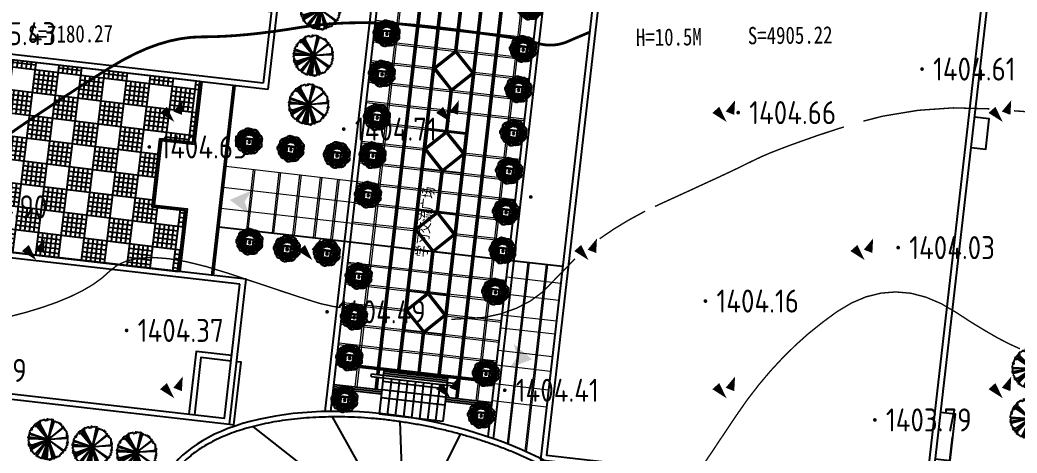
# Model space of a CAD drawing. Extents: x -2226 to 12369489, y -12501589 to 2275.
# Drawn here: x 5663964.1 to 5664072.4, y -6547902.3 to -6547855.2 of the extents above; entities that cross this region are included whole.
import ezdxf
from ezdxf.enums import TextEntityAlignment as Align

# ---------------------------------------------------------------- set-up
doc = ezdxf.new("R2010")
doc.units = 0
doc.header["$LTSCALE"] = 1000
doc.header["$MEASUREMENT"] = 0
doc.layers.get('0').update_dxf_attribs({"linetype": 'CONTINUOUS'})
for name, color, linetype in [('0-road', 33, 'CONTINUOUS'), ('0-tree', 93, 'CONTINUOUS'), ('E_STAIR', 3, 'CONTINUOUS'), ('GN-草地', 7, 'CONTINUOUS'), ('pl-pudi01', 25, 'CONTINUOUS'), ('PUB_DIM', 3, 'CONTINUOUS'), ('PUB_TEXT', 7, 'CONTINUOUS'), ('STAIR', 2, 'CONTINUOUS'), ('WALL', 2, 'CONTINUOUS'), ('周边地形图', 8, 'CONTINUOUS'), ('细线', 7, 'CONTINUOUS'), ('绿化', 3, 'CONTINUOUS'), ('铺地', 25, 'CONTINUOUS')]:
    doc.layers.add(name, color=color, linetype=linetype)
doc.layers.add('COLUMN', color=7, linetype='CONTINUOUS', lineweight=13)
doc.styles.add('HT', font='simhei.ttf', dxfattribs={"width": 0.8})
doc.styles.add('HZ', font='', dxfattribs={"width": 0.8})
doc.styles.get("Standard").update_dxf_attribs({"font": 'GBENOR', "bigfont": 'GBCBIG'})
doc.styles.get('HZ').set_extended_font_data('SimSun')

# ---------------------------------------------------------------- blocks, each defined once
blk = doc.blocks.new('gc090')
for points in [[(1.07, 1.45, 0, 1, 0), (0.52, 0.05, 1, 1, 0)], [(-1.02, 0.41, 1, 0, 0), (0.15, -0.9, 0, 0, 0)]]:
    blk.add_lwpolyline(points, format="xyseb")
blk = doc.blocks.new('SEDWWWW')
blk.add_line((4001306, -5831821), (4001306, -5825461))
at = {"layer": 'WALL', "color": 6, "ltscale": 10}
for points in [[(4001786, -5832061), (4001306, -5832061), (4001306, -5825221), (4001786, -5825221)], [(4005386, -5841061), (4005386, -5861821)], [(4005586, -5841061), (4005586, -5861821)], [(4009026, -5841061), (4009026, -5847921), (4012626, -5847921), (4012626, -5854961), (4009026, -5854961), (4009026, -5861821)], [(4009226, -5841061), (4009226, -5847721), (4012826, -5847721), (4012826, -5855161), (4009226, -5855161), (4009226, -5861821)], [(4001786, -5877661), (4001306, -5877661), (4001306, -5870821), (4001786, -5870821)]]:
    blk.add_lwpolyline(points, dxfattribs=at)
at = {"layer": 'WALL', "ltscale": 10}
for points in [[(4001786, -5841061), (4038026, -5841061), (4038026, -5825221), (4001786, -5825221)], [(4002386, -5840461), (4037426, -5840461), (4037426, -5825821), (4002386, -5825821)], [(4001786, -5861821), (4038026, -5861821), (4038026, -5877661), (4001786, -5877661)], [(4002386, -5862421), (4037426, -5862421), (4037426, -5877061), (4002386, -5877061)]]:
    blk.add_lwpolyline(points, close=True, dxfattribs=at)
for points in [[(4002386, -5832061), (4005686, -5832061), (4005686, -5825821)], [(4002386, -5832661), (4006286, -5832661), (4006286, -5825821)], [(4002386, -5870221), (4006286, -5870221), (4006286, -5877061)], [(4002386, -5870821), (4005686, -5870821), (4005686, -5877061)]]:
    blk.add_lwpolyline(points, dxfattribs=at)
blk = doc.blocks.new('WER23')
at = {"layer": 'E_STAIR', "color": 6}
for p, q in [((4152776, -5826347), (4152776, -5824747)), ((4152776, -5824747), (4157876, -5824747))]:
    blk.add_line(p, q, dxfattribs=at)
blk.add_lwpolyline([(4123826, -5826347), (4123826, -5824747), (4120526, -5824747), (4120526, -5826347)], dxfattribs=at)
at = {"layer": 'E_STAIR', "color": 2}
for points in [[(4103476, -5868947), (4162876, -5868947), (4162876, -5826347), (4103476, -5826347)], [(4104076, -5868347), (4162276, -5868347), (4162276, -5826947), (4104076, -5826947)]]:
    blk.add_lwpolyline(points, close=True, dxfattribs=at)
at = {"layer": 'STAIR', "color": 6}
for points in [[(4152776, -5826347), (4152776, -5824747), (4155326, -5824747)], [(4157876, -5826347), (4157876, -5824747), (4155326, -5824747)], [(4103476, -5826547), (4101876, -5826547), (4101876, -5829847), (4103476, -5829847)], [(4103476, -5840447), (4101876, -5840447), (4101876, -5843747), (4103476, -5843747)]]:
    blk.add_lwpolyline(points, dxfattribs=at)
blk = doc.blocks.new('wqeqweq')
at = {"layer": '0-tree', "color": 76}
for p, q in [((163492, -122352), (163430, -122465)), ((163533, -122269), (163492, -122352)), ((163513, -122372), (163585, -122331)), ((163554, -122434), (163513, -122372)), ((163585, -122259), (163533, -122269)), ((163533, -122455), (163647, -122279)), ((163585, -122393), (163554, -122434)), ((163585, -122331), (163585, -122259)), ((163595, -122362), (163585, -122393)), ((163647, -122352), (163595, -122362)), ((163647, -122104), (163626, -122207)), ((163626, -122207), (163647, -122166)), ((163688, -122042), (163647, -122104)), ((163647, -122166), (163709, -122176)), ((163647, -122279), (165084, -123763)), ((163730, -122290), (163647, -122352)), ((163761, -122228), (163657, -122238)), ((163657, -122238), (163657, -122269)), ((163657, -122269), (163657, -122290)), ((163657, -122290), (163730, -122290)), ((163761, -122042), (163688, -122042)), ((163709, -122176), (163771, -122187)), ((163812, -122021), (163761, -122042)), ((163771, -122187), (163761, -122228)), ((163905, -121939), (163812, -122021)), ((163967, -121939), (163905, -121939)), ((164050, -121836), (163967, -121908)), ((163967, -121908), (163967, -121939)), ((164143, -121836), (164050, -121836)), ((164184, -121836), (164143, -121836)), ((164163, -121856), (164184, -121836)), ((164174, -121929), (164163, -121856)), ((164246, -121918), (164174, -121929)), ((164266, -121877), (164246, -121918)), ((164380, -121836), (164266, -121877)), ((164421, -121681), (164339, -121702)), ((164339, -121702), (164339, -121784)), ((164339, -121784), (164390, -121784)), ((164421, -121856), (164380, -121836)), ((164390, -121784), (164411, -121753)), ((164411, -121753), (164442, -121815)), ((164483, -121702), (164421, -121681)), ((164442, -121815), (164421, -121825)), ((164421, -121825), (164421, -121856)), ((164545, -121691), (164483, -121702)), ((164638, -121629), (164545, -121691)), ((164741, -121650), (164638, -121629)), ((164762, -121681), (164741, -121650)), ((164803, -121609), (164762, -121681)), ((164855, -121598), (164803, -121609)), ((164979, -121598), (164855, -121598)), ((165084, -123763), (164948, -121609)), ((164948, -121609), (164969, -121650)), ((164969, -121650), (165031, -121660)), ((165062, -121609), (164979, -121598)), ((165031, -121660), (165062, -121691)), ((165041, -121640), (165062, -121609)), ((165041, -121691), (165041, -121640)), ((165092, -121681), (165041, -121691)), ((165062, -121691), (165092, -121691)), ((165084, -123763), (165185, -121629)), ((165092, -121691), (165084, -123763)), ((166311, -121991), (165084, -123763)), ((165084, -123763), (166383, -122063)), ((165123, -121660), (165092, -121681)), ((165154, -121691), (165123, -121660)), ((165144, -121733), (165154, -121691)), ((165185, -121629), (165258, -121681)), ((165258, -121681), (165196, -121702)), ((165196, -121702), (165247, -121712)), ((165247, -121712), (165330, -121671)), ((165330, -121671), (165351, -121650)), ((165351, -121650), (165454, -121702)), ((165454, -121702), (165516, -121702)), ((165516, -121702), (165536, -121702)), ((165536, -121702), (165660, -121702)), ((165722, -121753), (165640, -121681)), ((165640, -121681), (165733, -121753)), ((165660, -121702), (165722, -121753)), ((165733, -121753), (165753, -121774)), ((165753, -121774), (165805, -121774)), ((165805, -121774), (165784, -121691)), ((165784, -121691), (165857, -121712)), ((165857, -121712), (165980, -121774)), ((166032, -121898), (165929, -121794)), ((165929, -121794), (165960, -121877)), ((165960, -121877), (166063, -121918)), ((165980, -121774), (166032, -121898)), ((166063, -121918), (166177, -121980)), ((166177, -121980), (166197, -121960)), ((166197, -121960), (166311, -121991)), ((166301, -122032), (166228, -121970)), ((166228, -121970), (166228, -122021)), ((166228, -122021), (166311, -122104)), ((166332, -122094), (166301, -122032)), ((166311, -122104), (166435, -122187)), ((166466, -122166), (166332, -122094)), ((166383, -122063), (166383, -122145)), ((166383, -122145), (166466, -122187)), ((166435, -122187), (166528, -122279)), ((166486, -122197), (166466, -122166)), ((166466, -122187), (166559, -122248)), ((166569, -122218), (166486, -122197)), ((166528, -122279), (166600, -122310)), ((166559, -122248), (166569, -122218)), ((166600, -122310), (166631, -122290)), ((166631, -122290), (166776, -122403)), ((162996, -123363), (162893, -123476)), ((162893, -123476), (162924, -123507)), ((162996, -123115), (162976, -123208)), ((162976, -123208), (162986, -123177)), ((163017, -123270), (162976, -123322)), ((162976, -123322), (162996, -123363)), ((162986, -123177), (163162, -123136)), ((163120, -123033), (162996, -123115)), ((163048, -123353), (163017, -123270)), ((163162, -123136), (163038, -123167)), ((163038, -123167), (163110, -123208)), ((163058, -123260), (163048, -123353)), ((163100, -123239), (163058, -123239)), ((163058, -123239), (163058, -123260)), ((163110, -123208), (163100, -123239)), ((163141, -122868), (163120, -122991)), ((163120, -122991), (163120, -123033)), ((163244, -122806), (163141, -122826)), ((163141, -122826), (163141, -122868)), ((163244, -122713), (163193, -122713)), ((163193, -122713), (163244, -122806)), ((163203, -122744), (163306, -122672)), ((163224, -122682), (163203, -122744)), ((163275, -122579), (163224, -122579)), ((163224, -122579), (163224, -122682)), ((163244, -122775), (163244, -122713)), ((163317, -122517), (163275, -122579)), ((163306, -122672), (163327, -122754)), ((163399, -122475), (163317, -122517)), ((163327, -122754), (163409, -122775)), ((163430, -122465), (163399, -122475)), ((163409, -122775), (163451, -122702)), ((163451, -122651), (163420, -122630)), ((163420, -122630), (163440, -122713)), ((163440, -122713), (163513, -122702)), ((163451, -122702), (163451, -122651)), ((163513, -122702), (165084, -123763)), ((165084, -123763), (163533, -122455)), ((165084, -123763), (167044, -122971)), ((167147, -123084), (165084, -123763)), ((166776, -122403), (166807, -122527)), ((166807, -122527), (166910, -122692)), ((166910, -122692), (166858, -122672)), ((166858, -122672), (166858, -122692)), ((166858, -122692), (166899, -122795)), ((166899, -122795), (166920, -122816)), ((166920, -122816), (166982, -122754)), ((166972, -122899), (166930, -122785)), ((167044, -122971), (166972, -122899)), ((166982, -122754), (167013, -122806)), ((167013, -122806), (167034, -122878)), ((167034, -122878), (167044, -123002)), ((167044, -123002), (167065, -123084)), ((167065, -123084), (167127, -123095)), ((167127, -123105), (167085, -123198)), ((167085, -123198), (167127, -123229)), ((167127, -123095), (167147, -123084)), ((167127, -123229), (167168, -123249)), ((167168, -123249), (167137, -123373)), ((167137, -123373), (167158, -123425)), ((167158, -123425), (167168, -123538)), ((167281, -123445), (167168, -123590)), ((167178, -123456), (167281, -123445)), ((167178, -123559), (167178, -123456)), ((162893, -123837), (162934, -123879)), ((162955, -124095), (162914, -124064)), ((162914, -124064), (162934, -124157)), ((162924, -123507), (162924, -123631)), ((162924, -123631), (162924, -123703)), ((162924, -123703), (162986, -123641)), ((162934, -123879), (162965, -123951)), ((162934, -124157), (162945, -124250)), ((162955, -123786), (162945, -123755)), ((162955, -124023), (162945, -124075)), ((162945, -124075), (162976, -124075)), ((162945, -124250), (163017, -124261)), ((165084, -123763), (162955, -123786)), ((165084, -123763), (162955, -124188)), ((162965, -123951), (162955, -123992)), ((162955, -123992), (162955, -124023)), ((162955, -124147), (162955, -124095)), ((162955, -124188), (162955, -124147)), ((162976, -124075), (165084, -123763)), ((162986, -123641), (165084, -123763)), ((163027, -124384), (162996, -124405)), ((162996, -124405), (163058, -124488)), ((163017, -124261), (163079, -124281)), ((163058, -124395), (163027, -124384)), ((163089, -124291), (163048, -124302)), ((163048, -124302), (163058, -124395)), ((163058, -124488), (163069, -124570)), ((165041, -123788), (163065, -124290)), ((163079, -124281), (163089, -124291)), ((163513, -124849), (165084, -123788)), ((165084, -123788), (163533, -125096)), ((163647, -125272), (165084, -123788)), ((165106, -123778), (164211, -125622)), ((165078, -123825), (164426, -125734)), ((165084, -123788), (164948, -125942)), ((165092, -125860), (165084, -123788)), ((165084, -123788), (165185, -125922)), ((166311, -125561), (165084, -123788)), ((165084, -123788), (166383, -125488)), ((167147, -124467), (165084, -123788)), ((165084, -123788), (167044, -124580)), ((165087, -123778), (165534, -125864)), ((165087, -123797), (166056, -125631)), ((165087, -123806), (165339, -125883)), ((167034, -124673), (167044, -124549)), ((167044, -124549), (167065, -124467)), ((167065, -124467), (167127, -124457)), ((167137, -124446), (167096, -124426)), ((167096, -124426), (167096, -124488)), ((167127, -124457), (167147, -124467)), ((167168, -123538), (167137, -123662)), ((167137, -123662), (167168, -123672)), ((167168, -124168), (167137, -124178)), ((167137, -124178), (167137, -124343)), ((167137, -124343), (167158, -124343)), ((167178, -124415), (167137, -124446)), ((167261, -123796), (167158, -123889)), ((167158, -123889), (167168, -123992)), ((167158, -124343), (167220, -124312)), ((167168, -123672), (167178, -123559)), ((167168, -123590), (167189, -123672)), ((167168, -123992), (167261, -124013)), ((167261, -124085), (167168, -124168)), ((167220, -124312), (167178, -124415)), ((167189, -123672), (167261, -123796)), ((167261, -124013), (167261, -124085)), ((163069, -124570), (163100, -124570)), ((163100, -124570), (163141, -124601)), ((163141, -124601), (163151, -124642)), ((163151, -124642), (163151, -124735)), ((163151, -124735), (163162, -124818)), ((163162, -124818), (163358, -124807)), ((163224, -124869), (163203, -124807)), ((163203, -124807), (163306, -124880)), ((163224, -124972), (163224, -124869)), ((163275, -124972), (163224, -124972)), ((163317, -125034), (163275, -124972)), ((163306, -124880), (163327, -124797)), ((163399, -125076), (163317, -125034)), ((163327, -124797), (163409, -124776)), ((163358, -124807), (163337, -124880)), ((163430, -125086), (163399, -125076)), ((163409, -124776), (163451, -124849)), ((163420, -124921), (163440, -124838)), ((163451, -124900), (163420, -124921)), ((163492, -125199), (163430, -125086)), ((163440, -124838), (163513, -124849)), ((163451, -124849), (163451, -124900)), ((163533, -125282), (163492, -125199)), ((163554, -125117), (163513, -125179)), ((163513, -125179), (163585, -125220)), ((163533, -125096), (163647, -125272)), ((163585, -125292), (163533, -125282)), ((163585, -125158), (163554, -125117)), ((163595, -125189), (163585, -125158)), ((163585, -125220), (163585, -125292)), ((163647, -125199), (163595, -125189)), ((163647, -125447), (163626, -125344)), ((163626, -125344), (163647, -125385)), ((163730, -125261), (163647, -125199)), ((163647, -125385), (163709, -125375)), ((163688, -125509), (163647, -125447)), ((163657, -125282), (163657, -125261)), ((163657, -125261), (163730, -125261)), ((163657, -125313), (163657, -125282)), ((163761, -125323), (163657, -125313)), ((163761, -125509), (163688, -125509)), ((163709, -125375), (163771, -125365)), ((163771, -125365), (163761, -125323)), ((163812, -125530), (163761, -125509)), ((163905, -125612), (163812, -125530)), ((163967, -125612), (163905, -125612)), ((163967, -125643), (163967, -125612)), ((164050, -125715), (163967, -125643)), ((164174, -125623), (164163, -125695)), ((164246, -125633), (164174, -125623)), ((164266, -125674), (164246, -125633)), ((165960, -125674), (166063, -125633)), ((166063, -125633), (166177, -125571)), ((166177, -125571), (166197, -125592)), ((166197, -125592), (166311, -125561)), ((166228, -125530), (166311, -125447)), ((166301, -125519), (166228, -125581)), ((166228, -125581), (166228, -125530)), ((166332, -125457), (166301, -125519)), ((166311, -125447), (166435, -125365)), ((166466, -125385), (166332, -125457)), ((166383, -125406), (166466, -125365)), ((166383, -125488), (166383, -125406)), ((166435, -125365), (166528, -125272)), ((166466, -125365), (166559, -125303)), ((166486, -125354), (166466, -125385)), ((166569, -125334), (166486, -125354)), ((166528, -125272), (166600, -125241)), ((166559, -125303), (166569, -125334)), ((166600, -125241), (166631, -125261)), ((166631, -125261), (166776, -125148)), ((166776, -125148), (166807, -125024)), ((166807, -125024), (166910, -124859)), ((166858, -124859), (166899, -124756)), ((166910, -124859), (166858, -124880)), ((166858, -124880), (166858, -124859)), ((166899, -124756), (166920, -124735)), ((166920, -124735), (166982, -124797)), ((166972, -124653), (166930, -124766)), ((167044, -124580), (166972, -124653)), ((166982, -124797), (167013, -124745)), ((167013, -124745), (167034, -124673)), ((164143, -125715), (164050, -125715)), ((164184, -125715), (164143, -125715)), ((164163, -125695), (164184, -125715)), ((164380, -125715), (164266, -125674)), ((164339, -125850), (164339, -125767)), ((164339, -125767), (164390, -125767)), ((164421, -125870), (164339, -125850)), ((164421, -125695), (164380, -125715)), ((164390, -125767), (164411, -125798)), ((164411, -125798), (164442, -125736)), ((164421, -125726), (164421, -125695)), ((164442, -125736), (164421, -125726)), ((164483, -125850), (164421, -125870)), ((164545, -125860), (164483, -125850)), ((164638, -125922), (164545, -125860)), ((164741, -125901), (164638, -125922)), ((164762, -125870), (164741, -125901)), ((164803, -125942), (164762, -125870)), ((164855, -125953), (164803, -125942)), ((164979, -125953), (164855, -125953)), ((164948, -125942), (164969, -125901)), ((164969, -125901), (165031, -125891)), ((165062, -125942), (164979, -125953)), ((165031, -125891), (165062, -125860)), ((165092, -125870), (165041, -125860)), ((165041, -125860), (165041, -125911)), ((165041, -125911), (165062, -125942)), ((165062, -125860), (165092, -125860)), ((165123, -125891), (165092, -125870)), ((165154, -125860), (165123, -125891)), ((165144, -125819), (165154, -125860)), ((165185, -125922), (165258, -125870)), ((165196, -125850), (165247, -125839)), ((165258, -125870), (165196, -125850)), ((165247, -125839), (165330, -125880)), ((165330, -125880), (165351, -125901)), ((165351, -125901), (165454, -125850)), ((165454, -125850), (165516, -125850)), ((165516, -125850), (165536, -125850)), ((165536, -125850), (165660, -125850)), ((165722, -125798), (165640, -125870)), ((165640, -125870), (165733, -125798)), ((165660, -125850), (165722, -125798)), ((165733, -125798), (165753, -125777)), ((165753, -125777), (165805, -125777)), ((165805, -125777), (165784, -125860)), ((165784, -125860), (165857, -125839)), ((165857, -125839), (165980, -125777)), ((166032, -125653), (165929, -125757)), ((165929, -125757), (165960, -125674)), ((165980, -125777), (166032, -125653))]:
    blk.add_line(p, q, dxfattribs=at)
for centre, radius in [((165078, -123769), 85.9), ((165069, -123732), 75.1), ((165056, -123787), 34.9), ((165106, -123778), 75.1), ((165083, -123767), 42.8)]:
    blk.add_circle(centre, radius, dxfattribs=at)
blk = doc.blocks.new('M_F22')
for centre, radius, start, end in [((-704, 1829), 307, 163.4613, 255.43295), ((-1018, 1651), 266, 333.31145, 85.5828), ((-63, 1991), 399, 151.70154, 229.74057), ((-591, 1891), 339, 322.86392, 58.57818), ((523, 1764), 486, 130.70899, 219.10644), ((-284, 1836), 573, 318.65709, 31.15834), ((662, 1865), 307, 123.4613, 215.43295), ((307, 1931), 266, 293.31145, 45.5828), ((1257, 1578), 399, 111.70154, 189.74057), ((788, 1841), 339, 282.86392, 18.57818), ((-1969, -307), 339, 42.86392, 138.57818), ((-1861, -14), 573, 38.65709, 111.15834), ((-1651, 768), 486, 210.70899, 299.10644), ((-1853, 584), 266, 13.31145, 125.5828), ((-1727, 923), 307, 203.4613, 295.43295), ((-1680, 1042), 339, 2.86392, 98.57818), ((-1340, 1458), 399, 191.70154, 269.74057), ((-1364, 522), 376, 13.2488, 122.58322), ((-1177, 985), 417, 200.50355, 295.32847), ((-745, 1661), 486, 170.70899, 259.10644), ((-1409, 1198), 573, 358.65709, 71.15834), ((-242, 1523), 417, 160.50355, 255.32847), ((-684, 1289), 376, 333.2488, 82.58322), ((819, 1335), 417, 120.50355, 215.32847), ((331, 1439), 376, 293.2488, 42.58322), ((1560, 1027), 486, 90.70899, 179.10644), ((988, 1601), 573, 278.65709, 351.15834), ((1511, 508), 417, 80.50355, 175.32847), ((1204, 902), 376, 253.2488, 2.58322), ((1732, 1016), 307, 83.4613, 175.43295), ((1502, 1294), 266, 253.31145, 5.5828), ((1881, -204), 486, 50.70899, 139.10644), ((1812, 603), 573, 238.65709, 311.15834), ((2003, 413), 399, 71.70154, 149.74057), ((1813, 916), 339, 242.86392, 338.57818), ((-1976, 230), 399, 231.70154, 309.74057), ((-1807, -769), 266, 53.31145, 165.5828), ((-1928, -429), 307, 243.4613, 335.43295), ((-1429, -1233), 573, 78.65709, 151.15834), ((-1770, -498), 486, 250.70899, 339.10644), ((-1393, -503), 376, 53.2488, 162.58322), ((-1547, -28), 417, 240.50355, 335.32847), ((-1323, -1527), 339, 82.86392, 178.57818), ((-1674, -1120), 399, 271.70154, 349.74057), ((-902, -1777), 266, 93.31145, 205.5828), ((-1213, -1593), 307, 283.4613, 15.43295), ((-756, -1306), 376, 93.2488, 202.58322), ((-1179, -1041), 417, 280.50355, 15.32847), ((-314, -1889), 573, 118.65709, 191.15834), ((-1048, -1545), 486, 290.70899, 19.10644), ((-44, -2046), 339, 122.86392, 218.57818), ((-574, -1959), 399, 311.70154, 29.74057), ((249, -1512), 376, 133.2488, 242.58322), ((-246, -1581), 417, 320.50355, 55.32847), ((439, -1967), 266, 133.31145, 245.5828), ((83, -2026), 307, 323.4613, 55.43295), ((962, -1675), 573, 158.65709, 231.15834), ((179, -1883), 486, 330.70899, 59.10644), ((1151, -1025), 376, 173.2488, 282.58322), ((816, -1395), 417, 0.50355, 95.32847), ((1270, -1621), 339, 162.86392, 258.57818), ((808, -1896), 399, 351.70154, 69.74057), ((1510, -570), 417, 40.50355, 135.32847), ((1528, -71), 376, 213.2488, 322.58322), ((1335, -1353), 486, 10.70899, 99.10644), ((1801, -691), 573, 198.65709, 271.15834), ((1589, -1250), 266, 173.31145, 285.5828), ((1354, -1524), 307, 3.4613, 95.43295), ((1825, -959), 399, 31.70154, 109.74057), ((2003, -452), 339, 202.86392, 298.57818), ((2005, -323), 307, 43.4613, 135.43295), ((2009, 38), 266, 213.31145, 325.5828)]:
    blk.add_arc(centre, radius, start, end)
at = {"width": 0.8, "flags": 9}
for tag in ['XSIZE', 'YSIZE']:
    blk.add_attdef(tag, (0, 0), '', height=0.5, dxfattribs=at)
blk = doc.blocks.new('A$C09D159C6')
at = {"layer": '绿化'}
blk.add_circle((1903, 1788), 148, dxfattribs=at)
at = {"layer": '绿化', "xscale": 0.8, "yscale": 0.8, "zscale": 0.8}
blk.add_blockref('M_F22', (1779, 1806), dxfattribs=at)
blk = doc.blocks.new('A$C524062A7')
at = {"layer": '铺地', "elevation": -60361}
for points in [[(1499, 1130), (2675, 1370), (2435, 2545), (1259, 2305)], [(1577, 1248), (2557, 1448), (2357, 2427), (1377, 2227)]]:
    blk.add_lwpolyline(points, close=True, dxfattribs=at)
at = {"layer": '绿化'}
blk.add_blockref('A$C09D159C6', (0, 0, -60361), dxfattribs=at)

msp = doc.modelspace()

# ---------------------------------------------------------------- hatches: boundary and pattern name
at = {"layer": 'GN-草地'}
h = msp.add_hatch(dxfattribs=at)
h.set_pattern_fill('LZX_PAT003', color=8, scale=4, angle=353, style=0)
h.set_pattern_definition([(353, (5657629.2998, -6541699.9984), (0.30467336, 2.4813654), []), (353, (5657629.3607, -6541699.502), (0.6093467, 4.9627308), [2.5, -2.5]), (353, (5657629.4216, -6541699.006), (0.6093467, 4.9627308), [2.5, -2.5]), (353, (5657629.4826, -6541698.5096), (0.6093467, 4.9627308), [2.5, -2.5]), (353, (5657629.5435, -6541698.0133), (0.6093467, 4.9627308), [2.5, -2.5]), (353, (5657629.6654, -6541697.0207), (0.6093467, 4.9627308), [-2.5, 2.5]), (353, (5657629.7263, -6541696.5245), (0.6093467, 4.9627308), [-2.5, 2.5]), (353, (5657629.7873, -6541696.028), (0.6093467, 4.9627308), [-2.5, 2.5]), (353, (5657629.848, -6541695.532), (0.6093467, 4.9627308), [-2.5, 2.5]), (83, (5657629.2998, -6541699.9984), (-2.4813654, 0.30467336), []), (83, (5657629.796, -6541700.0593), (-4.9627308, 0.6093467), [2.5, -2.5]), (83, (5657630.2923, -6541700.12), (-4.9627308, 0.6093467), [2.5, -2.5]), (83, (5657630.7886, -6541700.181), (-4.9627308, 0.6093467), [2.5, -2.5]), (83, (5657631.285, -6541700.242), (-4.9627308, 0.6093467), [2.5, -2.5]), (83, (5657632.2774, -6541700.364), (-4.9627308, 0.6093467), [-2.5, 2.5]), (83, (5657632.7737, -6541700.425), (-4.9627308, 0.6093467), [-2.5, 2.5]), (83, (5657633.27, -6541700.486), (-4.9627308, 0.6093467), [-2.5, 2.5]), (83, (5657633.766, -6541700.547), (-4.9627308, 0.6093467), [-2.5, 2.5])])
h.paths.add_polyline_path([(5663955, -6547858.65), (5663952.63, -6547879.27), (5663981.24, -6547882.56), (5663982, -6547875.94), (5663978.42, -6547875.53), (5663979.27, -6547868.14), (5663982.85, -6547868.55), (5663983.61, -6547861.93)])
at = {"layer": 'PUB_DIM'}
for points in [[(5663988.48, -6547874.98), (5663989.24, -6547873.76), (5663986.86, -6547874.79), (5663988.95, -6547876.34)], [(5664018.1, -6547891.83), (5664017.28, -6547893.01), (5664019.71, -6547892.1), (5664017.71, -6547890.44)]]:
    msp.add_hatch(color=256, dxfattribs=at).paths.add_polyline_path(points)

# ---------------------------------------------------------------- linework, layer by layer
at = {"color": 8, "linetype": 'Continuous'}
for p, q in [((5664002.88, -6547893.73), (5664015.92, -6547780.12)), ((5664003.06, -6547893.75), (5664016.1, -6547780.15)), ((5664005.12, -6547893.54), (5664018.11, -6547780.38)), ((5664005.3, -6547893.57), (5664018.29, -6547780.4)), ((5664009.5, -6547894.05), (5664022.49, -6547780.88)), ((5664009.68, -6547894.07), (5664022.67, -6547780.9)), ((5664011.45, -6547896.34), (5664024.68, -6547781.13)), ((5664011.63, -6547896.36), (5664024.86, -6547781.15)), ((5663998.42, -6547892.66), (5664015.62, -6547894.63)), ((5663998.45, -6547892.48), (5664015.64, -6547894.45)), ((5664002.23, -6547893.95), (5664002.26, -6547893.66)), ((5664002.23, -6547893.95), (5664011.79, -6547895.05)), ((5664002.26, -6547893.66), (5664011.82, -6547894.76)), ((5664002.69, -6547895.34), (5664002.84, -6547894.02)), ((5664002.88, -6547895.36), (5664003.03, -6547894.04)), ((5664003.54, -6547894.1), (5664003.09, -6547898.04)), ((5664003.54, -6547894.1), (5664003.63, -6547893.37)), ((5664003.6, -6547893.59), (5664010.54, -6547894.39)), ((5664003.63, -6547893.37), (5664010.56, -6547894.17)), ((5664004.42, -6547894.2), (5664003.97, -6547898.14)), ((5664005.3, -6547894.3), (5664004.84, -6547898.24)), ((5664006.17, -6547894.41), (5664005.72, -6547898.35)), ((5664010.48, -6547894.9), (5664010.56, -6547894.17)), ((5663998.13, -6547895.26), (5664003.34, -6547895.85)), ((5663998.15, -6547895.04), (5664003.37, -6547895.64)), ((5663998.18, -6547894.82), (5664003.39, -6547895.42)), ((5664010.33, -6547896.19), (5664003.4, -6547895.4)), ((5664010.43, -6547895.32), (5664003.5, -6547894.52)), ((5664007.05, -6547894.51), (5664006.59, -6547898.45)), ((5664007.92, -6547894.61), (5664007.47, -6547898.55)), ((5664008.8, -6547894.71), (5664008.35, -6547898.65)), ((5664009.67, -6547894.81), (5664009.22, -6547898.75)), ((5664010.51, -6547894.61), (5664010.02, -6547898.84)), ((5664011.79, -6547895.05), (5664011.82, -6547894.76)), ((5664010.23, -6547897.07), (5664003.3, -6547896.27)), ((5664010.3, -6547896.43), (5664015.34, -6547897.01)), ((5664010.33, -6547896.21), (5664015.37, -6547896.79)), ((5664010.28, -6547896.65), (5664015.32, -6547897.23)), ((5664010.02, -6547898.84), (5664003.09, -6547898.04))]:
    msp.add_line(p, q, dxfattribs=at)
for points in [[(5664008.33, -6547867.18), (5664007.85, -6547871.38), (5664012.04, -6547871.86), (5664012.52, -6547867.66)], [(5664007.32, -6547875.94), (5664006.84, -6547880.13), (5664011.04, -6547880.61), (5664011.52, -6547876.42)], [(5664006.32, -6547884.69), (5664005.84, -6547888.89), (5664010.03, -6547889.37), (5664010.51, -6547885.18)]]:
    msp.add_lwpolyline(points, close=True, dxfattribs=at)
at = {"layer": 'COLUMN', "color": 8, "linetype": 'Continuous'}
for p, q in [((5664000.5, -6547895.09), (5664013.73, -6547779.87)), ((5664000.69, -6547895.11), (5664013.91, -6547779.89)), ((5664013.64, -6547896.59), (5664026.86, -6547781.38)), ((5664013.82, -6547896.61), (5664027.05, -6547781.4)), ((5664002.72, -6547855.26), (5664019.91, -6547857.24)), ((5664002.7, -6547855.45), (5664019.89, -6547857.42)), ((5664002.47, -6547857.45), (5664019.66, -6547859.43)), ((5664002.45, -6547857.63), (5664019.64, -6547859.61)), ((5664002.21, -6547859.64), (5664009.3, -6547860.45)), ((5664002.19, -6547859.82), (5664009.28, -6547860.64)), ((5664001.96, -6547861.83), (5664019.15, -6547863.8)), ((5664013.08, -6547861.07), (5664019.39, -6547861.8)), ((5664013.1, -6547860.89), (5664019.41, -6547861.61)), ((5664001.94, -6547862.01), (5664019.13, -6547863.99)), ((5664001.71, -6547864.02), (5664018.9, -6547865.99)), ((5664001.69, -6547864.2), (5664018.88, -6547866.18)), ((5664001.46, -6547866.21), (5664012.55, -6547867.48)), ((5664001.44, -6547866.39), (5664012.52, -6547867.66)), ((5664001.21, -6547868.4), (5664008.1, -6547869.19)), ((5664001.19, -6547868.58), (5664008.08, -6547869.37)), ((5664000.96, -6547870.59), (5664018.15, -6547872.56)), ((5664012.27, -6547869.85), (5664018.38, -6547870.55)), ((5664012.29, -6547869.67), (5664018.4, -6547870.37)), ((5663986.42, -6547871.13), (5664000.71, -6547872.78)), ((5663989.42, -6547871.48), (5663988.67, -6547878.05)), ((5663989.6, -6547871.5), (5663988.84, -6547878.07)), ((5664000.94, -6547870.77), (5664018.13, -6547872.74)), ((5663992.2, -6547871.8), (5663991.45, -6547878.37)), ((5663992.37, -6547871.82), (5663991.62, -6547878.39)), ((5663994.43, -6547872.06), (5663993.68, -6547878.62)), ((5663994.61, -6547872.07), (5663993.85, -6547878.64)), ((5663996.68, -6547872.31), (5663995.93, -6547878.88)), ((5663996.85, -6547872.33), (5663996.1, -6547878.9)), ((5663998.57, -6547872.53), (5663997.81, -6547879.1)), ((5663998.74, -6547872.55), (5663997.98, -6547879.12)), ((5663986.15, -6547873.42), (5664000.44, -6547875.07)), ((5664000.69, -6547872.96), (5664017.88, -6547874.93)), ((5664000.71, -6547872.78), (5664017.9, -6547874.75)), ((5663985.9, -6547875.67), (5664000.19, -6547877.31)), ((5664000.43, -6547875.15), (5664017.63, -6547877.12)), ((5664000.46, -6547874.96), (5664017.65, -6547876.94)), ((5664000.18, -6547877.34), (5664007.07, -6547878.13)), ((5664000.2, -6547877.15), (5664007.09, -6547877.94)), ((5664011.27, -6547878.61), (5664017.37, -6547879.31)), ((5664011.29, -6547878.43), (5664017.4, -6547879.13)), ((5663999.68, -6547881.71), (5664016.87, -6547883.69)), ((5663999.7, -6547881.53), (5664016.89, -6547883.5)), ((5664019.25, -6547881.56), (5664016.98, -6547901.28)), ((5664019.39, -6547881.57), (5664017.12, -6547901.33)), ((5664021.24, -6547881.79), (5664018.91, -6547902.08)), ((5664021.38, -6547881.8), (5664019.05, -6547902.14)), ((5663999.43, -6547883.9), (5664016.62, -6547885.88)), ((5663999.45, -6547883.72), (5664016.64, -6547885.69)), ((5663999.18, -6547886.09), (5664006.07, -6547886.88)), ((5663999.2, -6547885.91), (5664006.09, -6547886.7)), ((5664010.26, -6547887.36), (5664016.37, -6547888.07)), ((5664010.28, -6547887.18), (5664016.39, -6547887.88)), ((5663998.93, -6547888.28), (5664016.12, -6547890.25)), ((5663998.95, -6547888.1), (5664016.14, -6547890.07)), ((5663998.68, -6547890.47), (5664015.87, -6547892.44)), ((5663998.7, -6547890.29), (5664015.89, -6547892.26))]:
    msp.add_line(p, q, dxfattribs=at)
for points in [[(5664016.93, -6547883.14), (5664022.81, -6547883.82)], [(5664016.72, -6547884.99), (5664022.6, -6547885.66)], [(5664016.46, -6547887.25), (5664022.34, -6547887.92)], [(5664016.3, -6547888.66), (5664022.18, -6547889.33)], [(5664016.02, -6547891.12), (5664021.9, -6547891.8)], [(5664015.84, -6547892.7), (5664021.71, -6547893.38)], [(5664015.61, -6547894.72), (5664021.48, -6547895.4)], [(5664015.39, -6547896.57), (5664021.27, -6547897.24)]]:
    msp.add_lwpolyline(points, dxfattribs=at)
at = {"layer": 'pl-pudi01'}
for p, q in [((5663997.97, -6547898.35), (5664004.96, -6547910.73)), ((5663989.42, -6547899.44), (5664052.12, -6547948.59)), ((5663989.42, -6547899.44), (5664017.42, -6547921.39)), ((5664006.17, -6547920.8), (5664005.37, -6547898.86)), ((5664006.54, -6547910.98), (5664011.92, -6547900.23))]:
    msp.add_line(p, q, dxfattribs=at)
msp.add_ellipse((5664005.86, -6547912.33), major_axis=(-26.7, 5.51), ratio=0.505793, start_param=4.076025, end_param=6.657397, dxfattribs=at)
msp.add_open_spline([(5664023.65, -6547905.26), (5664023.45, -6547905.13), (5664023.24, -6547905), (5664022.66, -6547904.65), (5664022.28, -6547904.44), (5664021.51, -6547904.01), (5664021.12, -6547903.8), (5664020.31, -6547903.39), (5664019.9, -6547903.19), (5664019.07, -6547902.8), (5664018.64, -6547902.61), (5664017.78, -6547902.24), (5664017.34, -6547902.06), (5664016.45, -6547901.71), (5664016.01, -6547901.55), (5664015.1, -6547901.22), (5664014.64, -6547901.06), (5664013.71, -6547900.76), (5664013.24, -6547900.61), (5664012.3, -6547900.34), (5664011.82, -6547900.2), (5664010.87, -6547899.95), (5664010.39, -6547899.83), (5664009.42, -6547899.61), (5664008.94, -6547899.5), (5664007.96, -6547899.3), (5664007.47, -6547899.21), (5664006.5, -6547899.04), (5664006.01, -6547898.96), (5664005.03, -6547898.81), (5664004.54, -6547898.75), (5664003.57, -6547898.63), (5664003.08, -6547898.58), (5664002.11, -6547898.5), (5664001.62, -6547898.46), (5664000.66, -6547898.4), (5664000.18, -6547898.38), (5663999.23, -6547898.35), (5663998.76, -6547898.35), (5663997.82, -6547898.35), (5663997.36, -6547898.36), (5663996.44, -6547898.39), (5663995.99, -6547898.41), (5663995.09, -6547898.47), (5663994.64, -6547898.51), (5663993.77, -6547898.6), (5663993.34, -6547898.65), (5663992.49, -6547898.76), (5663992.07, -6547898.83), (5663991.25, -6547898.97), (5663990.84, -6547899.05), (5663990.05, -6547899.23), (5663989.67, -6547899.32), (5663988.91, -6547899.52), (5663988.54, -6547899.63), (5663987.82, -6547899.85), (5663987.47, -6547899.97), (5663986.79, -6547900.22), (5663986.46, -6547900.35), (5663985.81, -6547900.63), (5663985.5, -6547900.77), (5663984.91, -6547901.07), (5663984.62, -6547901.22), (5663984.11, -6547901.52), (5663983.89, -6547901.65), (5663983.45, -6547901.93), (5663983.25, -6547902.08), (5663982.85, -6547902.37), (5663982.66, -6547902.52), (5663982.3, -6547902.83), (5663982.12, -6547902.99), (5663981.79, -6547903.3), (5663981.64, -6547903.47), (5663981.34, -6547903.8), (5663981.2, -6547903.96), (5663980.94, -6547904.3), (5663980.82, -6547904.47), (5663980.6, -6547904.82), (5663980.49, -6547905), (5663980.3, -6547905.35), (5663980.22, -6547905.53), (5663980.06, -6547905.9), (5663979.99, -6547906.08), (5663979.87, -6547906.45), (5663979.82, -6547906.64), (5663979.74, -6547907.02), (5663979.7, -6547907.21), (5663979.65, -6547907.59), (5663979.63, -6547907.79), (5663979.62, -6547908.18), (5663979.62, -6547908.38), (5663979.64, -6547908.78), (5663979.66, -6547908.98), (5663979.71, -6547909.39), (5663979.75, -6547909.59), (5663979.84, -6547910), (5663979.89, -6547910.21), (5663980.02, -6547910.63), (5663980.09, -6547910.84), (5663980.25, -6547911.26), (5663980.34, -6547911.47), (5663980.52, -6547911.86), (5663980.61, -6547912.04), (5663980.71, -6547912.22)], degree=3, knots=[4.076025, 4.076025, 4.076025, 4.076025, 4.10744, 4.10744, 4.162715, 4.162715, 4.217991, 4.217991, 4.273267, 4.273267, 4.328542, 4.328542, 4.383818, 4.383818, 4.439094, 4.439094, 4.494369, 4.494369, 4.549645, 4.549645, 4.604921, 4.604921, 4.660196, 4.660196, 4.715472, 4.715472, 4.770748, 4.770748, 4.826023, 4.826023, 4.881299, 4.881299, 4.936574, 4.936574, 4.99185, 4.99185, 5.047126, 5.047126, 5.102401, 5.102401, 5.157677, 5.157677, 5.212953, 5.212953, 5.268228, 5.268228, 5.323504, 5.323504, 5.37878, 5.37878, 5.434055, 5.434055, 5.489331, 5.489331, 5.544607, 5.544607, 5.599882, 5.599882, 5.655158, 5.655158, 5.710433, 5.710433, 5.765709, 5.765709, 5.811907, 5.811907, 5.858105, 5.858105, 5.904303, 5.904303, 5.950501, 5.950501, 5.996699, 5.996699, 6.042897, 6.042897, 6.089095, 6.089095, 6.135293, 6.135293, 6.181491, 6.181491, 6.227689, 6.227689, 6.273887, 6.273887, 6.320085, 6.320085, 6.366283, 6.366283, 6.412481, 6.412481, 6.458679, 6.458679, 6.504877, 6.504877, 6.551075, 6.551075, 6.597273, 6.597273, 6.643471, 6.643471, 6.68246, 6.68246, 6.68246, 6.68246], dxfattribs=at)
at = {"layer": '周边地形图'}
for points, const_width in [([(5663962.73, -6547867.77), (5663964.24, -6547866.72), (5663965.73, -6547865.71), (5663967.19, -6547864.73), (5663968.62, -6547863.78), (5663970.02, -6547862.86), (5663971.39, -6547861.98), (5663972.74, -6547861.12), (5663974.06, -6547860.3), (5663975.36, -6547859.54), (5663976.64, -6547858.89), (5663977.89, -6547858.33), (5663979.13, -6547857.88), (5663980.34, -6547857.53), (5663981.53, -6547857.28), (5663982.71, -6547857.13), (5663983.86, -6547857.08), (5663985.02, -6547857.07), (5663986.23, -6547857.02), (5663987.5, -6547856.94), (5663988.81, -6547856.83), (5663990.17, -6547856.68), (5663991.59, -6547856.5), (5663993.05, -6547856.29), (5663994.56, -6547856.05), (5663996.14, -6547855.82), (5663997.8, -6547855.66), (5663999.55, -6547855.57), (5664001.38, -6547855.54), (5664003.3, -6547855.58), (5664005.3, -6547855.68), (5664007.38, -6547855.85), (5664009.56, -6547856.09), (5664011.66, -6547856.35), (5664013.54, -6547856.6), (5664015.2, -6547856.83), (5664016.65, -6547857.04), (5664017.87, -6547857.24), (5664018.87, -6547857.43), (5664019.65, -6547857.6), (5664020.21, -6547857.75), (5664020.66, -6547857.87), (5664021.11, -6547857.95), (5664021.56, -6547857.98), (5664022.01, -6547857.97), (5664022.46, -6547857.92), (5664022.91, -6547857.82), (5664023.36, -6547857.68), (5664023.8, -6547857.49), (5664024.37, -6547857.24), (5664025.16, -6547856.91), (5664025.92, -6547856.59)], 0.3), ([(5664055.69, -6547866.23), (5664057.83, -6547865.69), (5664061.63, -6547865.06), (5664065.46, -6547864.79), (5664069.37, -6547864.9)], 0.15), ([(5664072.05, -6547865.11), (5664072.87, -6547865.17), (5664074.4, -6547865.29), (5664075.76, -6547865.39), (5664076.95, -6547865.48), (5664077.97, -6547865.56), (5664078.83, -6547865.62), (5664079.52, -6547865.68), (5664080.1, -6547865.73), (5664080.64, -6547865.79), (5664081.12, -6547865.86), (5664081.55, -6547865.93), (5664081.93, -6547866.01), (5664082.26, -6547866.11), (5664082.54, -6547866.21), (5664082.76, -6547866.32), (5664083.09, -6547866.51), (5664083.3, -6547866.63)], 0.15), ([(5664033.06, -6547875.5), (5664033.65, -6547875.22), (5664035.4, -6547874.42), (5664037.02, -6547873.68), (5664038.49, -6547873), (5664039.82, -6547872.39), (5664041.02, -6547871.83), (5664042.07, -6547871.33), (5664042.98, -6547870.88), (5664043.76, -6547870.5), (5664044.54, -6547870.13), (5664045.46, -6547869.73), (5664046.53, -6547869.31), (5664047.74, -6547868.85), (5664049.11, -6547868.36), (5664050.61, -6547867.83), (5664052.27, -6547867.28), (5664053.58, -6547866.86)], 0.15), ([(5664027.05, -6547879), (5664027.09, -6547878.97), (5664028.59, -6547877.95), (5664030.19, -6547876.98), (5664031.87, -6547876.07), (5664031.98, -6547876.02)], 0.15), ([(5663962.74, -6547887.51), (5663964.68, -6547887.01), (5663966.46, -6547886.47), (5663968.08, -6547885.9), (5663969.55, -6547885.29), (5663970.85, -6547884.65), (5663972, -6547883.98), (5663972.99, -6547883.26), (5663973.82, -6547882.52), (5663974.68, -6547881.85), (5663975.75, -6547881.38), (5663977.03, -6547881.11), (5663978.53, -6547881.04), (5663980.24, -6547881.17), (5663982.16, -6547881.5), (5663984.29, -6547882.02), (5663986.64, -6547882.74), (5663988.94, -6547883.51), (5663990.96, -6547884.18), (5663992.69, -6547884.76), (5663994.12, -6547885.23), (5663995.27, -6547885.6), (5663996.13, -6547885.87), (5663996.69, -6547886.04), (5663996.97, -6547886.11), (5663997.1, -6547886.14), (5663997.23, -6547886.16), (5663997.35, -6547886.18), (5663997.47, -6547886.21), (5663997.59, -6547886.24), (5663997.7, -6547886.26), (5663997.81, -6547886.29), (5663997.91, -6547886.32), (5663998.16, -6547886.37), (5663998.7, -6547886.44), (5663998.9, -6547886.47)], 0.15), ([(5664010.93, -6547887.76), (5664014.48, -6547887.55), (5664016.31, -6547887.16), (5664017.98, -6547886.56), (5664019.49, -6547885.78), (5664020.83, -6547884.8), (5664024.37, -6547881.18)], 0.15)]:
    msp.add_lwpolyline(points, dxfattribs=dict(at, const_width=const_width))
at = {"layer": '周边地形图', "const_width": 0.2, "flags": 128}
for points in [[(5664061.96, -6547860.58, 1), (5664062.16, -6547860.58, 1)], [(5664041.99, -6547865.31, 1), (5664042.19, -6547865.31, 1)], [(5663999.14, -6547867.1, 1), (5663999.34, -6547867.1, 1)], [(5663978.02, -6547869.04, 1), (5663978.22, -6547869.04, 1)], [(5664019.46, -6547874.47, 1), (5664019.66, -6547874.47, 1)], [(5664059.37, -6547879.97, 1), (5664059.57, -6547879.97, 1)], [(5664038.43, -6547885.77, 1), (5664038.63, -6547885.77, 1)], [(5663997.33, -6547886.94, 1), (5663997.53, -6547886.94, 1)], [(5663975.56, -6547888.96, 1), (5663975.76, -6547888.96, 1)], [(5664016.63, -6547895.46, 1), (5664016.83, -6547895.46, 1)], [(5664056.84, -6547898.68, 1), (5664057.04, -6547898.68, 1)]]:
    msp.add_lwpolyline(points, format="xyb", close=True, dxfattribs=at)
at = {"layer": '周边地形图', "const_width": 0.15, "flags": 128}
msp.add_lwpolyline([(5664038.48, -6547903.27), (5664039.15, -6547902.29), (5664039.94, -6547901.1), (5664040.87, -6547899.71), (5664041.94, -6547898.12), (5664043.1, -6547896.46), (5664044.32, -6547894.88), (5664045.59, -6547893.37), (5664046.92, -6547891.94), (5664048.3, -6547890.58), (5664049.74, -6547889.29), (5664051.24, -6547888.09), (5664052.79, -6547886.95), (5664054.38, -6547885.99), (5664055.98, -6547885.31), (5664057.59, -6547884.91), (5664059.21, -6547884.78), (5664060.84, -6547884.92), (5664062.49, -6547885.35), (5664064.14, -6547886.05), (5664065.81, -6547887.03), (5664067.42, -6547888.08), (5664068.92, -6547888.99), (5664070.29, -6547889.78), (5664071.55, -6547890.43), (5664072.69, -6547890.95)], dxfattribs=at)
at = {"layer": '细线', "color": 7}
msp.add_lwpolyline([(5663955, -6547858.65), (5663952.63, -6547879.27), (5663981.24, -6547882.56), (5663982, -6547875.94), (5663978.42, -6547875.53), (5663979.27, -6547868.14), (5663982.85, -6547868.55), (5663983.61, -6547861.93)], close=True, dxfattribs=at)
at = {"layer": '铺地'}
for p, q in [((5663997.23, -6547897.76), (5664010.81, -6547779.54)), ((5663997.84, -6547897.75), (5664011.4, -6547779.61)), ((5664014.94, -6547900.53), (5664028.59, -6547781.58)), ((5664015.52, -6547900.73), (5664029.19, -6547781.65)), ((5664011.32, -6547858.85), (5664011.89, -6547853.9)), ((5664011.5, -6547858.87), (5664012.07, -6547853.92)), ((5664009.1, -6547860.42), (5664011.33, -6547858.65)), ((5664011.53, -6547858.68), (5664013.31, -6547860.91)), ((5664009.2, -6547860.53), (5664011.42, -6547858.77)), ((5664011.42, -6547858.77), (5664013.19, -6547860.99)), ((5664010.85, -6547862.85), (5664009.08, -6547860.63)), ((5664010.96, -6547862.76), (5664009.2, -6547860.53)), ((5664013.19, -6547860.99), (5664010.96, -6547862.76)), ((5664013.29, -6547861.1), (5664011.05, -6547862.87)), ((5664010.34, -6547867.41), (5664010.88, -6547862.66)), ((5664010.52, -6547867.43), (5664011.06, -6547862.68)), ((5664008.1, -6547869.18), (5664010.32, -6547867.41)), ((5664008.19, -6547869.29), (5664010.41, -6547867.53)), ((5664010.41, -6547867.53), (5664012.18, -6547869.75)), ((5664010.53, -6547867.43), (5664012.31, -6547869.67)), ((5664009.84, -6547871.61), (5664008.08, -6547869.38)), ((5664009.96, -6547871.51), (5664008.19, -6547869.29)), ((5664012.18, -6547869.75), (5664009.96, -6547871.51)), ((5664012.28, -6547869.85), (5664010.05, -6547871.63)), ((5664009.33, -6547876.17), (5664009.85, -6547871.61)), ((5664009.51, -6547876.19), (5664010.04, -6547871.63)), ((5664007.09, -6547877.93), (5664009.32, -6547876.17)), ((5664007.19, -6547878.05), (5664009.41, -6547876.28)), ((5664009.41, -6547876.28), (5664011.17, -6547878.51)), ((5664009.52, -6547876.19), (5664011.3, -6547878.43)), ((5663985.66, -6547877.7), (5663999.95, -6547879.34)), ((5664008.84, -6547880.36), (5664007.07, -6547878.14)), ((5664008.95, -6547880.27), (5664007.19, -6547878.05)), ((5664011.17, -6547878.51), (5664008.95, -6547880.27)), ((5664011.28, -6547878.61), (5664009.04, -6547880.39)), ((5663999.95, -6547879.34), (5664017.14, -6547881.32)), ((5664008.32, -6547884.92), (5664008.85, -6547880.36)), ((5664008.51, -6547884.94), (5664009.03, -6547880.38)), ((5664006.09, -6547886.69), (5664008.31, -6547884.92)), ((5664006.18, -6547886.8), (5664008.4, -6547885.04)), ((5664008.4, -6547885.04), (5664010.17, -6547887.26)), ((5664008.52, -6547884.95), (5664010.3, -6547887.18)), ((5664007.95, -6547889.03), (5664006.18, -6547886.8)), ((5664007.83, -6547889.12), (5664006.07, -6547886.89)), ((5664010.17, -6547887.26), (5664007.95, -6547889.03)), ((5664010.27, -6547887.37), (5664008.04, -6547889.14)), ((5664007.31, -6547893.8), (5664007.84, -6547889.12)), ((5664007.49, -6547893.82), (5664008.03, -6547889.14))]:
    msp.add_line(p, q, dxfattribs=at)
msp.add_lwpolyline([(5664017.14, -6547881.32), (5664023.02, -6547881.99)], dxfattribs=at)

# ---------------------------------------------------------------- block references
at = {"yscale": 0.001000000163912773, "zscale": 0.001}
for name, p, xscale, rotation in [('WER23', (5670326.04, -6544436.66), 0.00100000027785459, 263.451181977391), ('SEDWWWW', (5668632.85, -6542516.24), -0.00100000027785459, 353.4511819773909)]:
    msp.add_blockref(name, p, dxfattribs=dict(at, xscale=xscale, rotation=rotation))
at = {"color": 8, "linetype": 'Continuous', "xscale": -0.0007344721487465102, "yscale": 0.0007344717159867287, "zscale": 0.001, "rotation": 94.98118917367906}
for p in [(5664020.68, -6547852.38), (5664005.1, -6547855.27), (5664019.93, -6547856.97), (5664004.59, -6547859.65), (5664019.42, -6547861.35), (5664004.05, -6547864.37), (5664018.88, -6547866.07), (5663990.15, -6547866.99), (5663994.69, -6547867.81), (5663999.7, -6547868.48), (5664003.58, -6547868.5), (5664018.41, -6547870.2), (5664003.08, -6547872.8), (5664018.06, -6547874.65), (5663990.21, -6547877.9), (5663994.27, -6547878.65), (5663998.61, -6547879.12), (5664017.7, -6547878.85), (5664002.07, -6547881.63), (5664016.9, -6547883.33), (5664001.56, -6547886.04), (5664001.05, -6547890.48), (5664015.88, -6547892.18), (5664000.53, -6547895.01), (5664015.36, -6547896.72)]:
    msp.add_blockref('A$C524062A7', p, dxfattribs=at)
at = {"layer": '0-road', "xscale": 0.001000000166595089, "yscale": 0.001000000163912773, "zscale": 0.001, "rotation": 344.1109033466107}
for p in [(5663871.82, -6547689.86), (5663871.05, -6547694.88), (5663870.55, -6547700.18), (5663842.24, -6547736.56), (5663847.04, -6547737.36), (5663851.86, -6547737.96)]:
    msp.add_blockref('wqeqweq', p, dxfattribs=at)
at = {"layer": '0-road', "xscale": 0.001000000163912773, "yscale": 0.001000000163912773, "zscale": 0.001}
for p in [(5663908.93, -6547769.33), (5663908.72, -6547774.75)]:
    msp.add_blockref('wqeqweq', p, dxfattribs=at)
at = {"layer": '周边地形图', "color": 8, "zscale": 0.001}
for p in [(5663980.68, -6547865.42), (5664010.68, -6547865.42), (5664040.68, -6547865.42), (5664070.68, -6547865.42), (5663965.68, -6547880.42), (5663995.68, -6547880.42), (5664025.68, -6547880.42), (5664055.68, -6547880.42), (5663980.68, -6547895.42), (5664010.68, -6547895.42), (5664040.68, -6547895.42), (5664070.68, -6547895.42)]:
    msp.add_blockref('gc090', p, dxfattribs=at)

# ---------------------------------------------------------------- texts
at = {"linetype": 'Continuous', "insert": (5664007.93, -6547873.28), "char_height": 1.175, "width": 22.2281, "attachment_point": 3, "rotation": 83.4512, "style": 'HZ'}
msp.add_mtext('学习交流广场', dxfattribs=at)
at = {"layer": 'PUB_TEXT', "style": 'HT', "width": 0.8}
for s, p in [('S=7180.27', (5663964.99, -6547857.74)), ('H=10.5M', (5664030.99, -6547858.07)), ('S=4905.22', (5664043.15, -6547857.89))]:
    msp.add_text(s, height=1.878, rotation=0.6031, dxfattribs=at).set_placement(p)
at = {"layer": '周边地形图'}
for s, p in [('1405.43', (5663958.61, -6547856.74)), ('1404.61', (5664063.26, -6547860.58)), ('1404.66', (5664043.29, -6547865.31)), ('1404.71', (5664000.44, -6547867.1)), ('1404.65', (5663979.32, -6547869.04)), ('1404.90', (5663957.66, -6547875.54)), ('1404.03', (5664060.67, -6547879.97)), ('1404.16', (5664039.73, -6547885.77)), ('1404.49', (5663998.63, -6547886.94)), ('1404.37', (5663976.86, -6547888.96)), ('1404.39', (5663955.38, -6547893.3)), ('1404.41', (5664017.93, -6547895.46)), ('1403.79', (5664058.14, -6547898.68))]:
    msp.add_text(s, height=2.5, dxfattribs=at).set_placement(p, align=Align.MIDDLE_LEFT)

doc.saveas('drawing.dxf')
